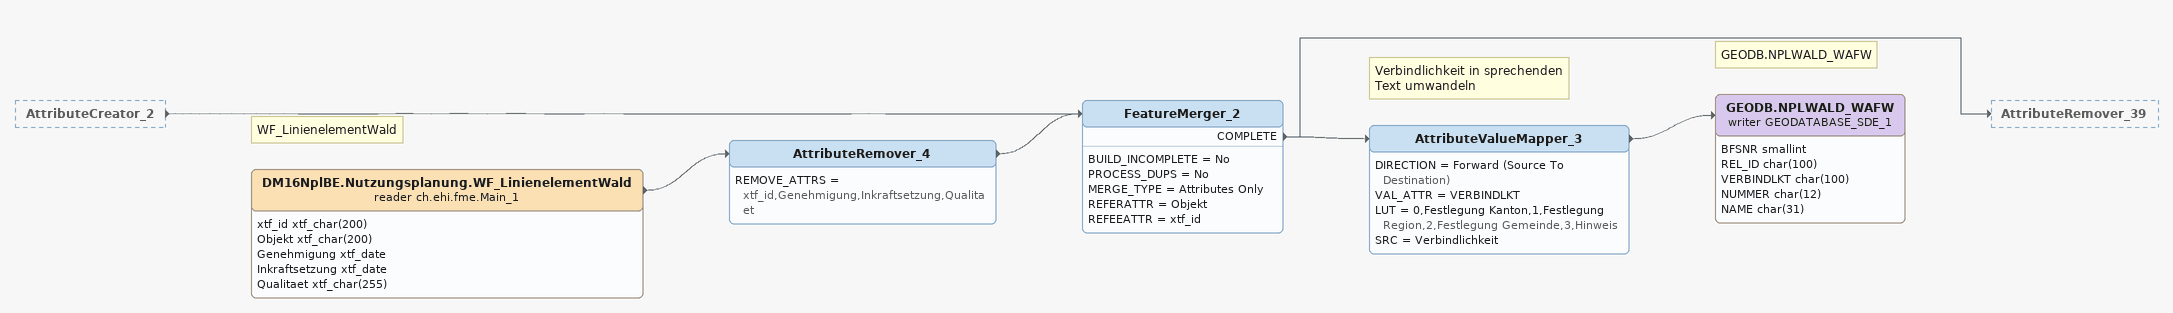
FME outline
AttributeCreator_2 [outside]
    -> FeatureMerger_2
Note: WF_LinienelementWald
DM16NplBE.Nutzungsplanung.WF_LinienelementWald (reader ch.ehi.fme.Main_1)
    attributes: xtf_id xtf_char(200), Objekt xtf_char(200), Genehmigung xtf_date, Inkraftsetzung xtf_date, Qualitaet xtf_char(255)
    -> AttributeRemover_4
AttributeRemover_4
    REMOVE_ATTRS = xtf_id,Genehmigung,Inkraftsetzung,Qualitaet
    -> FeatureMerger_2
FeatureMerger_2
    BUILD_INCOMPLETE = No
    PROCESS_DUPS = No
    MERGE_TYPE = Attributes Only
    REFERATTR = Objekt
    REFEEATTR = xtf_id
    COMPLETE -> AttributeValueMapper_3
    COMPLETE -> AttributeRemover_39
Note: Verbindlichkeit in sprechenden / Text umwandeln
AttributeValueMapper_3
    DIRECTION = Forward (Source To Destination)
    VAL_ATTR = VERBINDLKT
    LUT = 0,Festlegung Kanton,1,Festlegung Region,2,Festlegung Gemeinde,3,Hinweis
    SRC = Verbindlichkeit
    -> GEODB.NPLWALD_WAFW (writer GEODATABASE_SDE_1)
Note: GEODB.NPLWALD_WAFW
GEODB.NPLWALD_WAFW (writer GEODATABASE_SDE_1)
    attributes: BFSNR smallint, REL_ID char(100), VERBINDLKT char(100), NUMMER char(12), NAME char(31)
